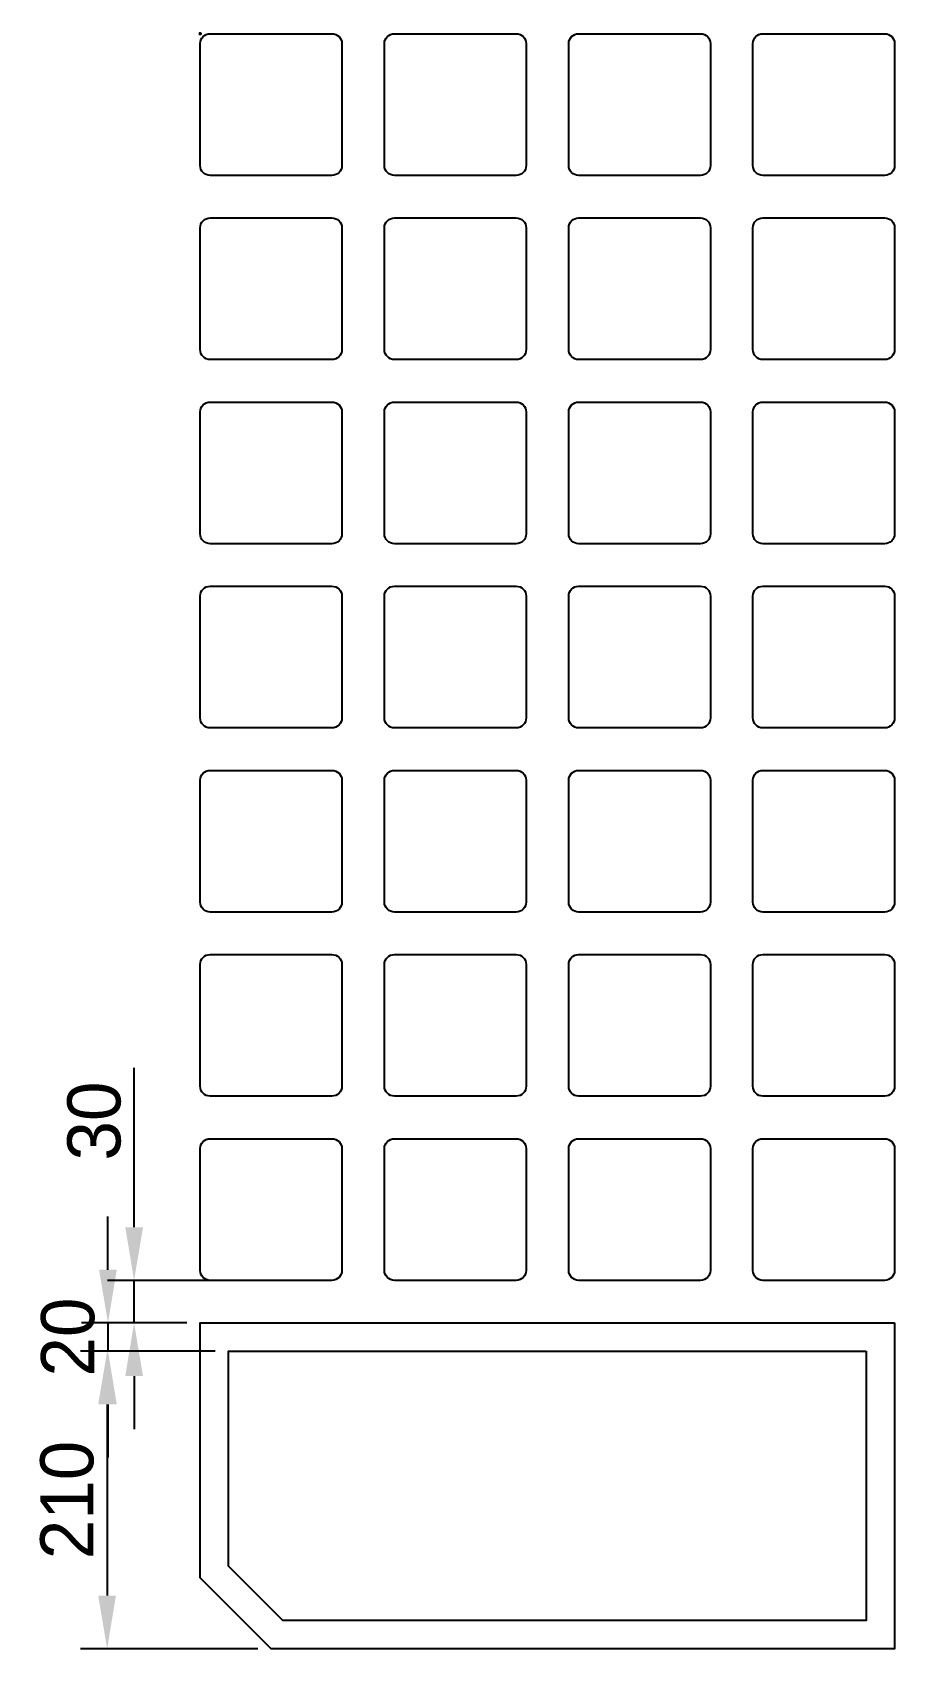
# Model space of a CAD drawing. Header units: millimetres. Extents: x 4023 to 6092, y -317 to 2455.
# Drawn here: x 4292 to 4901, y -123 to 1018 of the extents above; entities that cross this region are included whole.
import ezdxf

# ---------------------------------------------------------------- set-up
doc = ezdxf.new("R2010")
doc.units = ezdxf.units.MM
doc.header["$PDMODE"] = 34
for name, color, linetype in [('COTAS', 250, 'Continuous'), ('DAMERO', 3, 'Continuous'), ('POLILINEAS', 2, 'Continuous'), ('PUNTOS', 2, 'Continuous')]:
    doc.layers.add(name, color=color, linetype=linetype)
doc.dimstyles.new('COTAS 1', dxfattribs={"dimscale": 0, "dimtxt": 2.5, "dimasz": 2.5, "dimexe": 1.25, "dimexo": 0.625, "dimtad": 1, "dimtxsty": 'Standard', "dimcen": 2.5, "dimadec": 0, "dimazin": 0, "dimtfac": 1, "dimtmove": 0, "dimatfit": 3, "dimfxl": 0, "dimarcsym": 0})

# ---------------------------------------------------------------- blocks, each defined once
blk = doc.blocks.new('*D36')
at = {"layer": 'COTAS', "color": 0, "lineweight": -2}
for p, q in [((4345.5, 144), (4345.5, 181.5)), ((4401.2, 106.5), (4326.7, 106.5)), ((4345.5, 106.5), (4345.5, 86.5)), ((4421.2, 86.5), (4326.7, 86.5)), ((4345.5, 49), (4345.5, 11.5))]:
    blk.add_line(p, q, dxfattribs=at)
at = {"layer": 'COTAS', "color": 0}
for points in [[(4339.2, 144), (4351.7, 144), (4345.5, 106.5)], [(4339.2, 49), (4351.7, 49), (4345.5, 86.5)]]:
    blk.add_solid(points, dxfattribs=at)
at = {"layer": 'Defpoints', "color": 0}
for p in [(4410.6, 106.5), (4345.5, 86.5), (4430.6, 86.5)]:
    blk.add_point(p, dxfattribs=at)
at = {"layer": 'COTAS', "color": 0, "insert": (4317.3, 96.5), "char_height": 37.5, "attachment_point": 5, "rotation": 90}
blk.add_mtext('20', dxfattribs=at)
blk = doc.blocks.new('*D37')
at = {"layer": 'COTAS', "color": 0, "lineweight": -2}
for p, q in [((4421.2, 86.5), (4326.1, 86.5)), ((4344.9, 49), (4344.9, -86)), ((4451.2, -123.5), (4326.1, -123.5))]:
    blk.add_line(p, q, dxfattribs=at)
at = {"layer": 'COTAS', "color": 0}
for points in [[(4338.6, 49), (4351.1, 49), (4344.9, 86.5)], [(4338.6, -86), (4351.1, -86), (4344.9, -123.5)]]:
    blk.add_solid(points, dxfattribs=at)
at = {"layer": 'Defpoints', "color": 0}
for p in [(4430.6, 86.5), (4344.9, -123.5), (4460.6, -123.5)]:
    blk.add_point(p, dxfattribs=at)
at = {"layer": 'COTAS', "color": 0, "insert": (4316.7, -18.5), "char_height": 37.5, "attachment_point": 5, "rotation": 90}
blk.add_mtext('210', dxfattribs=at)
blk = doc.blocks.new('*D38')
at = {"layer": 'COTAS', "color": 0, "lineweight": -2}
for p, q in [((4363.9, 174), (4363.9, 286.5)), ((4451.2, 136.5), (4345.2, 136.5)), ((4363.9, 106.5), (4363.9, 136.5)), ((4401.2, 106.5), (4345.2, 106.5)), ((4363.9, 69), (4363.9, 31.5))]:
    blk.add_line(p, q, dxfattribs=at)
at = {"layer": 'COTAS', "color": 0}
for points in [[(4357.7, 174), (4370.2, 174), (4363.9, 136.5)], [(4357.7, 69), (4370.2, 69), (4363.9, 106.5)]]:
    blk.add_solid(points, dxfattribs=at)
at = {"layer": 'Defpoints', "color": 0}
for p in [(4363.9, 136.5), (4460.6, 136.5), (4410.6, 106.5)]:
    blk.add_point(p, dxfattribs=at)
at = {"layer": 'COTAS', "color": 0, "insert": (4335.8, 249), "char_height": 37.5, "attachment_point": 5, "rotation": 90}
blk.add_mtext('30', dxfattribs=at)

msp = doc.modelspace()

# ---------------------------------------------------------------- linework, layer by layer
at = {"layer": 'DAMERO'}
for points in [[(4900.55, 106.54), (4900.55, -123.46), (4460.55, -123.46), (4410.55, -73.46), (4410.55, 106.54)], [(4880.55, 86.54), (4880.55, -103.46), (4468.834, -103.46), (4430.55, -65.176), (4430.55, 86.54)]]:
    msp.add_lwpolyline(points, close=True, dxfattribs=at)
at = {"layer": 'POLILINEAS'}
for points in [[(4417.55, 1016.54), (4503.55, 1016.54, -0.41421356), (4510.55, 1009.54), (4510.55, 923.54, -0.41421356), (4503.55, 916.54), (4417.55, 916.54, -0.41421356), (4410.55, 923.54), (4410.55, 1009.54, -0.41421356)], [(4547.55, 1016.54), (4633.55, 1016.54, -0.41421356), (4640.55, 1009.54), (4640.55, 923.54, -0.41421356), (4633.55, 916.54), (4547.55, 916.54, -0.41421356), (4540.55, 923.54), (4540.55, 1009.54, -0.41421356)], [(4677.55, 1016.54), (4763.55, 1016.54, -0.41421356), (4770.55, 1009.54), (4770.55, 923.54, -0.41421356), (4763.55, 916.54), (4677.55, 916.54, -0.41421356), (4670.55, 923.54), (4670.55, 1009.54, -0.41421356)], [(4807.55, 1016.54), (4893.55, 1016.54, -0.41421356), (4900.55, 1009.54), (4900.55, 923.54, -0.41421356), (4893.55, 916.54), (4807.55, 916.54, -0.41421356), (4800.55, 923.54), (4800.55, 1009.54, -0.41421356)], [(4417.55, 886.54), (4503.55, 886.54, -0.41421356), (4510.55, 879.54), (4510.55, 793.54, -0.41421356), (4503.55, 786.54), (4417.55, 786.54, -0.41421356), (4410.55, 793.54), (4410.55, 879.54, -0.41421356)], [(4547.55, 886.54), (4633.55, 886.54, -0.41421356), (4640.55, 879.54), (4640.55, 793.54, -0.41421356), (4633.55, 786.54), (4547.55, 786.54, -0.41421356), (4540.55, 793.54), (4540.55, 879.54, -0.41421356)], [(4677.55, 886.54), (4763.55, 886.54, -0.41421356), (4770.55, 879.54), (4770.55, 793.54, -0.41421356), (4763.55, 786.54), (4677.55, 786.54, -0.41421356), (4670.55, 793.54), (4670.55, 879.54, -0.41421356)], [(4807.55, 886.54), (4893.55, 886.54, -0.41421356), (4900.55, 879.54), (4900.55, 793.54, -0.41421356), (4893.55, 786.54), (4807.55, 786.54, -0.41421356), (4800.55, 793.54), (4800.55, 879.54, -0.41421356)], [(4417.55, 756.54), (4503.55, 756.54, -0.41421356), (4510.55, 749.54), (4510.55, 663.54, -0.41421356), (4503.55, 656.54), (4417.55, 656.54, -0.41421356), (4410.55, 663.54), (4410.55, 749.54, -0.41421356)], [(4547.55, 756.54), (4633.55, 756.54, -0.41421356), (4640.55, 749.54), (4640.55, 663.54, -0.41421356), (4633.55, 656.54), (4547.55, 656.54, -0.41421356), (4540.55, 663.54), (4540.55, 749.54, -0.41421356)], [(4677.55, 756.54), (4763.55, 756.54, -0.41421356), (4770.55, 749.54), (4770.55, 663.54, -0.41421356), (4763.55, 656.54), (4677.55, 656.54, -0.41421356), (4670.55, 663.54), (4670.55, 749.54, -0.41421356)], [(4807.55, 756.54), (4893.55, 756.54, -0.41421356), (4900.55, 749.54), (4900.55, 663.54, -0.41421356), (4893.55, 656.54), (4807.55, 656.54, -0.41421356), (4800.55, 663.54), (4800.55, 749.54, -0.41421356)], [(4417.55, 626.54), (4503.55, 626.54, -0.41421356), (4510.55, 619.54), (4510.55, 533.54, -0.41421356), (4503.55, 526.54), (4417.55, 526.54, -0.41421356), (4410.55, 533.54), (4410.55, 619.54, -0.41421356)], [(4547.55, 626.54), (4633.55, 626.54, -0.41421356), (4640.55, 619.54), (4640.55, 533.54, -0.41421356), (4633.55, 526.54), (4547.55, 526.54, -0.41421356), (4540.55, 533.54), (4540.55, 619.54, -0.41421356)], [(4677.55, 626.54), (4763.55, 626.54, -0.41421356), (4770.55, 619.54), (4770.55, 533.54, -0.41421356), (4763.55, 526.54), (4677.55, 526.54, -0.41421356), (4670.55, 533.54), (4670.55, 619.54, -0.41421356)], [(4807.55, 626.54), (4893.55, 626.54, -0.41421356), (4900.55, 619.54), (4900.55, 533.54, -0.41421356), (4893.55, 526.54), (4807.55, 526.54, -0.41421356), (4800.55, 533.54), (4800.55, 619.54, -0.41421356)], [(4417.55, 496.54), (4503.55, 496.54, -0.41421356), (4510.55, 489.54), (4510.55, 403.54, -0.41421356), (4503.55, 396.54), (4417.55, 396.54, -0.41421356), (4410.55, 403.54), (4410.55, 489.54, -0.41421356)], [(4547.55, 496.54), (4633.55, 496.54, -0.41421356), (4640.55, 489.54), (4640.55, 403.54, -0.41421356), (4633.55, 396.54), (4547.55, 396.54, -0.41421356), (4540.55, 403.54), (4540.55, 489.54, -0.41421356)], [(4677.55, 496.54), (4763.55, 496.54, -0.41421356), (4770.55, 489.54), (4770.55, 403.54, -0.41421356), (4763.55, 396.54), (4677.55, 396.54, -0.41421356), (4670.55, 403.54), (4670.55, 489.54, -0.41421356)], [(4807.55, 496.54), (4893.55, 496.54, -0.41421356), (4900.55, 489.54), (4900.55, 403.54, -0.41421356), (4893.55, 396.54), (4807.55, 396.54, -0.41421356), (4800.55, 403.54), (4800.55, 489.54, -0.41421356)], [(4417.55, 366.54), (4503.55, 366.54, -0.41421356), (4510.55, 359.54), (4510.55, 273.54, -0.41421356), (4503.55, 266.54), (4417.55, 266.54, -0.41421356), (4410.55, 273.54), (4410.55, 359.54, -0.41421356)], [(4547.55, 366.54), (4633.55, 366.54, -0.41421356), (4640.55, 359.54), (4640.55, 273.54, -0.41421356), (4633.55, 266.54), (4547.55, 266.54, -0.41421356), (4540.55, 273.54), (4540.55, 359.54, -0.41421356)], [(4677.55, 366.54), (4763.55, 366.54, -0.41421356), (4770.55, 359.54), (4770.55, 273.54, -0.41421356), (4763.55, 266.54), (4677.55, 266.54, -0.41421356), (4670.55, 273.54), (4670.55, 359.54, -0.41421356)], [(4807.55, 366.54), (4893.55, 366.54, -0.41421356), (4900.55, 359.54), (4900.55, 273.54, -0.41421356), (4893.55, 266.54), (4807.55, 266.54, -0.41421356), (4800.55, 273.54), (4800.55, 359.54, -0.41421356)], [(4417.55, 236.54), (4503.55, 236.54, -0.41421356), (4510.55, 229.54), (4510.55, 143.54, -0.41421356), (4503.55, 136.54), (4417.55, 136.54, -0.41421356), (4410.55, 143.54), (4410.55, 229.54, -0.41421356)], [(4547.55, 236.54), (4633.55, 236.54, -0.41421356), (4640.55, 229.54), (4640.55, 143.54, -0.41421356), (4633.55, 136.54), (4547.55, 136.54, -0.41421356), (4540.55, 143.54), (4540.55, 229.54, -0.41421356)], [(4677.55, 236.54), (4763.55, 236.54, -0.41421356), (4770.55, 229.54), (4770.55, 143.54, -0.41421356), (4763.55, 136.54), (4677.55, 136.54, -0.41421356), (4670.55, 143.54), (4670.55, 229.54, -0.41421356)], [(4807.55, 236.54), (4893.55, 236.54, -0.41421356), (4900.55, 229.54), (4900.55, 143.54, -0.41421356), (4893.55, 136.54), (4807.55, 136.54, -0.41421356), (4800.55, 143.54), (4800.55, 229.54, -0.41421356)]]:
    msp.add_lwpolyline(points, format="xyb", close=True, dxfattribs=at)
for points, elevation in [([(4417.55, 1016.54), (4503.55, 1016.54, -0.41421356), (4510.55, 1009.54), (4510.55, 923.54, -0.41421356), (4503.55, 916.54), (4417.55, 916.54, -0.41421356), (4410.55, 923.54), (4410.55, 1009.54, -0.41421356)], 1), ([(4417.55, 1016.54), (4503.55, 1016.54, -0.41421356), (4510.55, 1009.54), (4510.55, 923.54, -0.41421356), (4503.55, 916.54), (4417.55, 916.54, -0.41421356), (4410.55, 923.54), (4410.55, 1009.54, -0.41421356)], 2), ([(4417.55, 1016.54), (4503.55, 1016.54, -0.41421356), (4510.55, 1009.54), (4510.55, 923.54, -0.41421356), (4503.55, 916.54), (4417.55, 916.54, -0.41421356), (4410.55, 923.54), (4410.55, 1009.54, -0.41421356)], 3), ([(4417.55, 1016.54), (4503.55, 1016.54, -0.41421356), (4510.55, 1009.54), (4510.55, 923.54, -0.41421356), (4503.55, 916.54), (4417.55, 916.54, -0.41421356), (4410.55, 923.54), (4410.55, 1009.54, -0.41421356)], 4), ([(4417.55, 1016.54), (4503.55, 1016.54, -0.41421356), (4510.55, 1009.54), (4510.55, 923.54, -0.41421356), (4503.55, 916.54), (4417.55, 916.54, -0.41421356), (4410.55, 923.54), (4410.55, 1009.54, -0.41421356)], 5), ([(4417.55, 1016.54), (4503.55, 1016.54, -0.41421356), (4510.55, 1009.54), (4510.55, 923.54, -0.41421356), (4503.55, 916.54), (4417.55, 916.54, -0.41421356), (4410.55, 923.54), (4410.55, 1009.54, -0.41421356)], 6), ([(4547.55, 1016.54), (4633.55, 1016.54, -0.41421356), (4640.55, 1009.54), (4640.55, 923.54, -0.41421356), (4633.55, 916.54), (4547.55, 916.54, -0.41421356), (4540.55, 923.54), (4540.55, 1009.54, -0.41421356)], 1), ([(4547.55, 1016.54), (4633.55, 1016.54, -0.41421356), (4640.55, 1009.54), (4640.55, 923.54, -0.41421356), (4633.55, 916.54), (4547.55, 916.54, -0.41421356), (4540.55, 923.54), (4540.55, 1009.54, -0.41421356)], 2), ([(4547.55, 1016.54), (4633.55, 1016.54, -0.41421356), (4640.55, 1009.54), (4640.55, 923.54, -0.41421356), (4633.55, 916.54), (4547.55, 916.54, -0.41421356), (4540.55, 923.54), (4540.55, 1009.54, -0.41421356)], 3), ([(4547.55, 1016.54), (4633.55, 1016.54, -0.41421356), (4640.55, 1009.54), (4640.55, 923.54, -0.41421356), (4633.55, 916.54), (4547.55, 916.54, -0.41421356), (4540.55, 923.54), (4540.55, 1009.54, -0.41421356)], 4), ([(4547.55, 1016.54), (4633.55, 1016.54, -0.41421356), (4640.55, 1009.54), (4640.55, 923.54, -0.41421356), (4633.55, 916.54), (4547.55, 916.54, -0.41421356), (4540.55, 923.54), (4540.55, 1009.54, -0.41421356)], 5), ([(4547.55, 1016.54), (4633.55, 1016.54, -0.41421356), (4640.55, 1009.54), (4640.55, 923.54, -0.41421356), (4633.55, 916.54), (4547.55, 916.54, -0.41421356), (4540.55, 923.54), (4540.55, 1009.54, -0.41421356)], 6), ([(4547.55, 1016.54), (4633.55, 1016.54, -0.41421356), (4640.55, 1009.54), (4640.55, 923.54, -0.41421356), (4633.55, 916.54), (4547.55, 916.54, -0.41421356), (4540.55, 923.54), (4540.55, 1009.54, -0.41421356)], 6), ([(4677.55, 1016.54), (4763.55, 1016.54, -0.41421356), (4770.55, 1009.54), (4770.55, 923.54, -0.41421356), (4763.55, 916.54), (4677.55, 916.54, -0.41421356), (4670.55, 923.54), (4670.55, 1009.54, -0.41421356)], 1), ([(4677.55, 1016.54), (4763.55, 1016.54, -0.41421356), (4770.55, 1009.54), (4770.55, 923.54, -0.41421356), (4763.55, 916.54), (4677.55, 916.54, -0.41421356), (4670.55, 923.54), (4670.55, 1009.54, -0.41421356)], 2), ([(4677.55, 1016.54), (4763.55, 1016.54, -0.41421356), (4770.55, 1009.54), (4770.55, 923.54, -0.41421356), (4763.55, 916.54), (4677.55, 916.54, -0.41421356), (4670.55, 923.54), (4670.55, 1009.54, -0.41421356)], 3), ([(4677.55, 1016.54), (4763.55, 1016.54, -0.41421356), (4770.55, 1009.54), (4770.55, 923.54, -0.41421356), (4763.55, 916.54), (4677.55, 916.54, -0.41421356), (4670.55, 923.54), (4670.55, 1009.54, -0.41421356)], 4), ([(4677.55, 1016.54), (4763.55, 1016.54, -0.41421356), (4770.55, 1009.54), (4770.55, 923.54, -0.41421356), (4763.55, 916.54), (4677.55, 916.54, -0.41421356), (4670.55, 923.54), (4670.55, 1009.54, -0.41421356)], 5), ([(4677.55, 1016.54), (4763.55, 1016.54, -0.41421356), (4770.55, 1009.54), (4770.55, 923.54, -0.41421356), (4763.55, 916.54), (4677.55, 916.54, -0.41421356), (4670.55, 923.54), (4670.55, 1009.54, -0.41421356)], 6), ([(4677.55, 1016.54), (4763.55, 1016.54, -0.41421356), (4770.55, 1009.54), (4770.55, 923.54, -0.41421356), (4763.55, 916.54), (4677.55, 916.54, -0.41421356), (4670.55, 923.54), (4670.55, 1009.54, -0.41421356)], 6), ([(4807.55, 1016.54), (4893.55, 1016.54, -0.41421356), (4900.55, 1009.54), (4900.55, 923.54, -0.41421356), (4893.55, 916.54), (4807.55, 916.54, -0.41421356), (4800.55, 923.54), (4800.55, 1009.54, -0.41421356)], 1), ([(4807.55, 1016.54), (4893.55, 1016.54, -0.41421356), (4900.55, 1009.54), (4900.55, 923.54, -0.41421356), (4893.55, 916.54), (4807.55, 916.54, -0.41421356), (4800.55, 923.54), (4800.55, 1009.54, -0.41421356)], 2), ([(4807.55, 1016.54), (4893.55, 1016.54, -0.41421356), (4900.55, 1009.54), (4900.55, 923.54, -0.41421356), (4893.55, 916.54), (4807.55, 916.54, -0.41421356), (4800.55, 923.54), (4800.55, 1009.54, -0.41421356)], 3), ([(4807.55, 1016.54), (4893.55, 1016.54, -0.41421356), (4900.55, 1009.54), (4900.55, 923.54, -0.41421356), (4893.55, 916.54), (4807.55, 916.54, -0.41421356), (4800.55, 923.54), (4800.55, 1009.54, -0.41421356)], 4), ([(4807.55, 1016.54), (4893.55, 1016.54, -0.41421356), (4900.55, 1009.54), (4900.55, 923.54, -0.41421356), (4893.55, 916.54), (4807.55, 916.54, -0.41421356), (4800.55, 923.54), (4800.55, 1009.54, -0.41421356)], 5), ([(4807.55, 1016.54), (4893.55, 1016.54, -0.41421356), (4900.55, 1009.54), (4900.55, 923.54, -0.41421356), (4893.55, 916.54), (4807.55, 916.54, -0.41421356), (4800.55, 923.54), (4800.55, 1009.54, -0.41421356)], 6), ([(4807.55, 1016.54), (4893.55, 1016.54, -0.41421356), (4900.55, 1009.54), (4900.55, 923.54, -0.41421356), (4893.55, 916.54), (4807.55, 916.54, -0.41421356), (4800.55, 923.54), (4800.55, 1009.54, -0.41421356)], 6), ([(4417.55, 886.54), (4503.55, 886.54, -0.41421356), (4510.55, 879.54), (4510.55, 793.54, -0.41421356), (4503.55, 786.54), (4417.55, 786.54, -0.41421356), (4410.55, 793.54), (4410.55, 879.54, -0.41421356)], 1), ([(4417.55, 886.54), (4503.55, 886.54, -0.41421356), (4510.55, 879.54), (4510.55, 793.54, -0.41421356), (4503.55, 786.54), (4417.55, 786.54, -0.41421356), (4410.55, 793.54), (4410.55, 879.54, -0.41421356)], 2), ([(4417.55, 886.54), (4503.55, 886.54, -0.41421356), (4510.55, 879.54), (4510.55, 793.54, -0.41421356), (4503.55, 786.54), (4417.55, 786.54, -0.41421356), (4410.55, 793.54), (4410.55, 879.54, -0.41421356)], 3), ([(4417.55, 886.54), (4503.55, 886.54, -0.41421356), (4510.55, 879.54), (4510.55, 793.54, -0.41421356), (4503.55, 786.54), (4417.55, 786.54, -0.41421356), (4410.55, 793.54), (4410.55, 879.54, -0.41421356)], 4), ([(4417.55, 886.54), (4503.55, 886.54, -0.41421356), (4510.55, 879.54), (4510.55, 793.54, -0.41421356), (4503.55, 786.54), (4417.55, 786.54, -0.41421356), (4410.55, 793.54), (4410.55, 879.54, -0.41421356)], 5), ([(4417.55, 886.54), (4503.55, 886.54, -0.41421356), (4510.55, 879.54), (4510.55, 793.54, -0.41421356), (4503.55, 786.54), (4417.55, 786.54, -0.41421356), (4410.55, 793.54), (4410.55, 879.54, -0.41421356)], 6), ([(4547.55, 886.54), (4633.55, 886.54, -0.41421356), (4640.55, 879.54), (4640.55, 793.54, -0.41421356), (4633.55, 786.54), (4547.55, 786.54, -0.41421356), (4540.55, 793.54), (4540.55, 879.54, -0.41421356)], 1), ([(4547.55, 886.54), (4633.55, 886.54, -0.41421356), (4640.55, 879.54), (4640.55, 793.54, -0.41421356), (4633.55, 786.54), (4547.55, 786.54, -0.41421356), (4540.55, 793.54), (4540.55, 879.54, -0.41421356)], 2), ([(4547.55, 886.54), (4633.55, 886.54, -0.41421356), (4640.55, 879.54), (4640.55, 793.54, -0.41421356), (4633.55, 786.54), (4547.55, 786.54, -0.41421356), (4540.55, 793.54), (4540.55, 879.54, -0.41421356)], 3), ([(4547.55, 886.54), (4633.55, 886.54, -0.41421356), (4640.55, 879.54), (4640.55, 793.54, -0.41421356), (4633.55, 786.54), (4547.55, 786.54, -0.41421356), (4540.55, 793.54), (4540.55, 879.54, -0.41421356)], 4), ([(4547.55, 886.54), (4633.55, 886.54, -0.41421356), (4640.55, 879.54), (4640.55, 793.54, -0.41421356), (4633.55, 786.54), (4547.55, 786.54, -0.41421356), (4540.55, 793.54), (4540.55, 879.54, -0.41421356)], 5), ([(4547.55, 886.54), (4633.55, 886.54, -0.41421356), (4640.55, 879.54), (4640.55, 793.54, -0.41421356), (4633.55, 786.54), (4547.55, 786.54, -0.41421356), (4540.55, 793.54), (4540.55, 879.54, -0.41421356)], 6), ([(4677.55, 886.54), (4763.55, 886.54, -0.41421356), (4770.55, 879.54), (4770.55, 793.54, -0.41421356), (4763.55, 786.54), (4677.55, 786.54, -0.41421356), (4670.55, 793.54), (4670.55, 879.54, -0.41421356)], 1), ([(4677.55, 886.54), (4763.55, 886.54, -0.41421356), (4770.55, 879.54), (4770.55, 793.54, -0.41421356), (4763.55, 786.54), (4677.55, 786.54, -0.41421356), (4670.55, 793.54), (4670.55, 879.54, -0.41421356)], 2), ([(4677.55, 886.54), (4763.55, 886.54, -0.41421356), (4770.55, 879.54), (4770.55, 793.54, -0.41421356), (4763.55, 786.54), (4677.55, 786.54, -0.41421356), (4670.55, 793.54), (4670.55, 879.54, -0.41421356)], 3), ([(4677.55, 886.54), (4763.55, 886.54, -0.41421356), (4770.55, 879.54), (4770.55, 793.54, -0.41421356), (4763.55, 786.54), (4677.55, 786.54, -0.41421356), (4670.55, 793.54), (4670.55, 879.54, -0.41421356)], 4), ([(4677.55, 886.54), (4763.55, 886.54, -0.41421356), (4770.55, 879.54), (4770.55, 793.54, -0.41421356), (4763.55, 786.54), (4677.55, 786.54, -0.41421356), (4670.55, 793.54), (4670.55, 879.54, -0.41421356)], 5), ([(4677.55, 886.54), (4763.55, 886.54, -0.41421356), (4770.55, 879.54), (4770.55, 793.54, -0.41421356), (4763.55, 786.54), (4677.55, 786.54, -0.41421356), (4670.55, 793.54), (4670.55, 879.54, -0.41421356)], 6), ([(4807.55, 886.54), (4893.55, 886.54, -0.41421356), (4900.55, 879.54), (4900.55, 793.54, -0.41421356), (4893.55, 786.54), (4807.55, 786.54, -0.41421356), (4800.55, 793.54), (4800.55, 879.54, -0.41421356)], 1), ([(4807.55, 886.54), (4893.55, 886.54, -0.41421356), (4900.55, 879.54), (4900.55, 793.54, -0.41421356), (4893.55, 786.54), (4807.55, 786.54, -0.41421356), (4800.55, 793.54), (4800.55, 879.54, -0.41421356)], 2), ([(4807.55, 886.54), (4893.55, 886.54, -0.41421356), (4900.55, 879.54), (4900.55, 793.54, -0.41421356), (4893.55, 786.54), (4807.55, 786.54, -0.41421356), (4800.55, 793.54), (4800.55, 879.54, -0.41421356)], 3), ([(4807.55, 886.54), (4893.55, 886.54, -0.41421356), (4900.55, 879.54), (4900.55, 793.54, -0.41421356), (4893.55, 786.54), (4807.55, 786.54, -0.41421356), (4800.55, 793.54), (4800.55, 879.54, -0.41421356)], 4), ([(4807.55, 886.54), (4893.55, 886.54, -0.41421356), (4900.55, 879.54), (4900.55, 793.54, -0.41421356), (4893.55, 786.54), (4807.55, 786.54, -0.41421356), (4800.55, 793.54), (4800.55, 879.54, -0.41421356)], 5), ([(4807.55, 886.54), (4893.55, 886.54, -0.41421356), (4900.55, 879.54), (4900.55, 793.54, -0.41421356), (4893.55, 786.54), (4807.55, 786.54, -0.41421356), (4800.55, 793.54), (4800.55, 879.54, -0.41421356)], 6), ([(4417.55, 756.54), (4503.55, 756.54, -0.41421356), (4510.55, 749.54), (4510.55, 663.54, -0.41421356), (4503.55, 656.54), (4417.55, 656.54, -0.41421356), (4410.55, 663.54), (4410.55, 749.54, -0.41421356)], 1), ([(4417.55, 756.54), (4503.55, 756.54, -0.41421356), (4510.55, 749.54), (4510.55, 663.54, -0.41421356), (4503.55, 656.54), (4417.55, 656.54, -0.41421356), (4410.55, 663.54), (4410.55, 749.54, -0.41421356)], 2), ([(4417.55, 756.54), (4503.55, 756.54, -0.41421356), (4510.55, 749.54), (4510.55, 663.54, -0.41421356), (4503.55, 656.54), (4417.55, 656.54, -0.41421356), (4410.55, 663.54), (4410.55, 749.54, -0.41421356)], 3), ([(4417.55, 756.54), (4503.55, 756.54, -0.41421356), (4510.55, 749.54), (4510.55, 663.54, -0.41421356), (4503.55, 656.54), (4417.55, 656.54, -0.41421356), (4410.55, 663.54), (4410.55, 749.54, -0.41421356)], 4), ([(4417.55, 756.54), (4503.55, 756.54, -0.41421356), (4510.55, 749.54), (4510.55, 663.54, -0.41421356), (4503.55, 656.54), (4417.55, 656.54, -0.41421356), (4410.55, 663.54), (4410.55, 749.54, -0.41421356)], 5), ([(4417.55, 756.54), (4503.55, 756.54, -0.41421356), (4510.55, 749.54), (4510.55, 663.54, -0.41421356), (4503.55, 656.54), (4417.55, 656.54, -0.41421356), (4410.55, 663.54), (4410.55, 749.54, -0.41421356)], 6), ([(4547.55, 756.54), (4633.55, 756.54, -0.41421356), (4640.55, 749.54), (4640.55, 663.54, -0.41421356), (4633.55, 656.54), (4547.55, 656.54, -0.41421356), (4540.55, 663.54), (4540.55, 749.54, -0.41421356)], 1), ([(4547.55, 756.54), (4633.55, 756.54, -0.41421356), (4640.55, 749.54), (4640.55, 663.54, -0.41421356), (4633.55, 656.54), (4547.55, 656.54, -0.41421356), (4540.55, 663.54), (4540.55, 749.54, -0.41421356)], 2), ([(4547.55, 756.54), (4633.55, 756.54, -0.41421356), (4640.55, 749.54), (4640.55, 663.54, -0.41421356), (4633.55, 656.54), (4547.55, 656.54, -0.41421356), (4540.55, 663.54), (4540.55, 749.54, -0.41421356)], 3), ([(4547.55, 756.54), (4633.55, 756.54, -0.41421356), (4640.55, 749.54), (4640.55, 663.54, -0.41421356), (4633.55, 656.54), (4547.55, 656.54, -0.41421356), (4540.55, 663.54), (4540.55, 749.54, -0.41421356)], 4), ([(4547.55, 756.54), (4633.55, 756.54, -0.41421356), (4640.55, 749.54), (4640.55, 663.54, -0.41421356), (4633.55, 656.54), (4547.55, 656.54, -0.41421356), (4540.55, 663.54), (4540.55, 749.54, -0.41421356)], 5), ([(4547.55, 756.54), (4633.55, 756.54, -0.41421356), (4640.55, 749.54), (4640.55, 663.54, -0.41421356), (4633.55, 656.54), (4547.55, 656.54, -0.41421356), (4540.55, 663.54), (4540.55, 749.54, -0.41421356)], 6), ([(4677.55, 756.54), (4763.55, 756.54, -0.41421356), (4770.55, 749.54), (4770.55, 663.54, -0.41421356), (4763.55, 656.54), (4677.55, 656.54, -0.41421356), (4670.55, 663.54), (4670.55, 749.54, -0.41421356)], 1), ([(4677.55, 756.54), (4763.55, 756.54, -0.41421356), (4770.55, 749.54), (4770.55, 663.54, -0.41421356), (4763.55, 656.54), (4677.55, 656.54, -0.41421356), (4670.55, 663.54), (4670.55, 749.54, -0.41421356)], 2), ([(4677.55, 756.54), (4763.55, 756.54, -0.41421356), (4770.55, 749.54), (4770.55, 663.54, -0.41421356), (4763.55, 656.54), (4677.55, 656.54, -0.41421356), (4670.55, 663.54), (4670.55, 749.54, -0.41421356)], 3), ([(4677.55, 756.54), (4763.55, 756.54, -0.41421356), (4770.55, 749.54), (4770.55, 663.54, -0.41421356), (4763.55, 656.54), (4677.55, 656.54, -0.41421356), (4670.55, 663.54), (4670.55, 749.54, -0.41421356)], 4), ([(4677.55, 756.54), (4763.55, 756.54, -0.41421356), (4770.55, 749.54), (4770.55, 663.54, -0.41421356), (4763.55, 656.54), (4677.55, 656.54, -0.41421356), (4670.55, 663.54), (4670.55, 749.54, -0.41421356)], 5), ([(4677.55, 756.54), (4763.55, 756.54, -0.41421356), (4770.55, 749.54), (4770.55, 663.54, -0.41421356), (4763.55, 656.54), (4677.55, 656.54, -0.41421356), (4670.55, 663.54), (4670.55, 749.54, -0.41421356)], 6), ([(4807.55, 756.54), (4893.55, 756.54, -0.41421356), (4900.55, 749.54), (4900.55, 663.54, -0.41421356), (4893.55, 656.54), (4807.55, 656.54, -0.41421356), (4800.55, 663.54), (4800.55, 749.54, -0.41421356)], 1), ([(4807.55, 756.54), (4893.55, 756.54, -0.41421356), (4900.55, 749.54), (4900.55, 663.54, -0.41421356), (4893.55, 656.54), (4807.55, 656.54, -0.41421356), (4800.55, 663.54), (4800.55, 749.54, -0.41421356)], 2), ([(4807.55, 756.54), (4893.55, 756.54, -0.41421356), (4900.55, 749.54), (4900.55, 663.54, -0.41421356), (4893.55, 656.54), (4807.55, 656.54, -0.41421356), (4800.55, 663.54), (4800.55, 749.54, -0.41421356)], 3), ([(4807.55, 756.54), (4893.55, 756.54, -0.41421356), (4900.55, 749.54), (4900.55, 663.54, -0.41421356), (4893.55, 656.54), (4807.55, 656.54, -0.41421356), (4800.55, 663.54), (4800.55, 749.54, -0.41421356)], 4), ([(4807.55, 756.54), (4893.55, 756.54, -0.41421356), (4900.55, 749.54), (4900.55, 663.54, -0.41421356), (4893.55, 656.54), (4807.55, 656.54, -0.41421356), (4800.55, 663.54), (4800.55, 749.54, -0.41421356)], 5), ([(4807.55, 756.54), (4893.55, 756.54, -0.41421356), (4900.55, 749.54), (4900.55, 663.54, -0.41421356), (4893.55, 656.54), (4807.55, 656.54, -0.41421356), (4800.55, 663.54), (4800.55, 749.54, -0.41421356)], 6), ([(4417.55, 626.54), (4503.55, 626.54, -0.41421356), (4510.55, 619.54), (4510.55, 533.54, -0.41421356), (4503.55, 526.54), (4417.55, 526.54, -0.41421356), (4410.55, 533.54), (4410.55, 619.54, -0.41421356)], 1), ([(4417.55, 626.54), (4503.55, 626.54, -0.41421356), (4510.55, 619.54), (4510.55, 533.54, -0.41421356), (4503.55, 526.54), (4417.55, 526.54, -0.41421356), (4410.55, 533.54), (4410.55, 619.54, -0.41421356)], 2), ([(4417.55, 626.54), (4503.55, 626.54, -0.41421356), (4510.55, 619.54), (4510.55, 533.54, -0.41421356), (4503.55, 526.54), (4417.55, 526.54, -0.41421356), (4410.55, 533.54), (4410.55, 619.54, -0.41421356)], 3), ([(4417.55, 626.54), (4503.55, 626.54, -0.41421356), (4510.55, 619.54), (4510.55, 533.54, -0.41421356), (4503.55, 526.54), (4417.55, 526.54, -0.41421356), (4410.55, 533.54), (4410.55, 619.54, -0.41421356)], 4), ([(4417.55, 626.54), (4503.55, 626.54, -0.41421356), (4510.55, 619.54), (4510.55, 533.54, -0.41421356), (4503.55, 526.54), (4417.55, 526.54, -0.41421356), (4410.55, 533.54), (4410.55, 619.54, -0.41421356)], 5), ([(4417.55, 626.54), (4503.55, 626.54, -0.41421356), (4510.55, 619.54), (4510.55, 533.54, -0.41421356), (4503.55, 526.54), (4417.55, 526.54, -0.41421356), (4410.55, 533.54), (4410.55, 619.54, -0.41421356)], 6), ([(4547.55, 626.54), (4633.55, 626.54, -0.41421356), (4640.55, 619.54), (4640.55, 533.54, -0.41421356), (4633.55, 526.54), (4547.55, 526.54, -0.41421356), (4540.55, 533.54), (4540.55, 619.54, -0.41421356)], 1), ([(4547.55, 626.54), (4633.55, 626.54, -0.41421356), (4640.55, 619.54), (4640.55, 533.54, -0.41421356), (4633.55, 526.54), (4547.55, 526.54, -0.41421356), (4540.55, 533.54), (4540.55, 619.54, -0.41421356)], 2), ([(4547.55, 626.54), (4633.55, 626.54, -0.41421356), (4640.55, 619.54), (4640.55, 533.54, -0.41421356), (4633.55, 526.54), (4547.55, 526.54, -0.41421356), (4540.55, 533.54), (4540.55, 619.54, -0.41421356)], 3), ([(4547.55, 626.54), (4633.55, 626.54, -0.41421356), (4640.55, 619.54), (4640.55, 533.54, -0.41421356), (4633.55, 526.54), (4547.55, 526.54, -0.41421356), (4540.55, 533.54), (4540.55, 619.54, -0.41421356)], 4), ([(4547.55, 626.54), (4633.55, 626.54, -0.41421356), (4640.55, 619.54), (4640.55, 533.54, -0.41421356), (4633.55, 526.54), (4547.55, 526.54, -0.41421356), (4540.55, 533.54), (4540.55, 619.54, -0.41421356)], 5), ([(4547.55, 626.54), (4633.55, 626.54, -0.41421356), (4640.55, 619.54), (4640.55, 533.54, -0.41421356), (4633.55, 526.54), (4547.55, 526.54, -0.41421356), (4540.55, 533.54), (4540.55, 619.54, -0.41421356)], 6), ([(4677.55, 626.54), (4763.55, 626.54, -0.41421356), (4770.55, 619.54), (4770.55, 533.54, -0.41421356), (4763.55, 526.54), (4677.55, 526.54, -0.41421356), (4670.55, 533.54), (4670.55, 619.54, -0.41421356)], 1), ([(4677.55, 626.54), (4763.55, 626.54, -0.41421356), (4770.55, 619.54), (4770.55, 533.54, -0.41421356), (4763.55, 526.54), (4677.55, 526.54, -0.41421356), (4670.55, 533.54), (4670.55, 619.54, -0.41421356)], 2), ([(4677.55, 626.54), (4763.55, 626.54, -0.41421356), (4770.55, 619.54), (4770.55, 533.54, -0.41421356), (4763.55, 526.54), (4677.55, 526.54, -0.41421356), (4670.55, 533.54), (4670.55, 619.54, -0.41421356)], 3), ([(4677.55, 626.54), (4763.55, 626.54, -0.41421356), (4770.55, 619.54), (4770.55, 533.54, -0.41421356), (4763.55, 526.54), (4677.55, 526.54, -0.41421356), (4670.55, 533.54), (4670.55, 619.54, -0.41421356)], 4), ([(4677.55, 626.54), (4763.55, 626.54, -0.41421356), (4770.55, 619.54), (4770.55, 533.54, -0.41421356), (4763.55, 526.54), (4677.55, 526.54, -0.41421356), (4670.55, 533.54), (4670.55, 619.54, -0.41421356)], 5), ([(4677.55, 626.54), (4763.55, 626.54, -0.41421356), (4770.55, 619.54), (4770.55, 533.54, -0.41421356), (4763.55, 526.54), (4677.55, 526.54, -0.41421356), (4670.55, 533.54), (4670.55, 619.54, -0.41421356)], 6), ([(4807.55, 626.54), (4893.55, 626.54, -0.41421356), (4900.55, 619.54), (4900.55, 533.54, -0.41421356), (4893.55, 526.54), (4807.55, 526.54, -0.41421356), (4800.55, 533.54), (4800.55, 619.54, -0.41421356)], 1), ([(4807.55, 626.54), (4893.55, 626.54, -0.41421356), (4900.55, 619.54), (4900.55, 533.54, -0.41421356), (4893.55, 526.54), (4807.55, 526.54, -0.41421356), (4800.55, 533.54), (4800.55, 619.54, -0.41421356)], 2), ([(4807.55, 626.54), (4893.55, 626.54, -0.41421356), (4900.55, 619.54), (4900.55, 533.54, -0.41421356), (4893.55, 526.54), (4807.55, 526.54, -0.41421356), (4800.55, 533.54), (4800.55, 619.54, -0.41421356)], 3), ([(4807.55, 626.54), (4893.55, 626.54, -0.41421356), (4900.55, 619.54), (4900.55, 533.54, -0.41421356), (4893.55, 526.54), (4807.55, 526.54, -0.41421356), (4800.55, 533.54), (4800.55, 619.54, -0.41421356)], 4), ([(4807.55, 626.54), (4893.55, 626.54, -0.41421356), (4900.55, 619.54), (4900.55, 533.54, -0.41421356), (4893.55, 526.54), (4807.55, 526.54, -0.41421356), (4800.55, 533.54), (4800.55, 619.54, -0.41421356)], 5), ([(4807.55, 626.54), (4893.55, 626.54, -0.41421356), (4900.55, 619.54), (4900.55, 533.54, -0.41421356), (4893.55, 526.54), (4807.55, 526.54, -0.41421356), (4800.55, 533.54), (4800.55, 619.54, -0.41421356)], 6), ([(4417.55, 496.54), (4503.55, 496.54, -0.41421356), (4510.55, 489.54), (4510.55, 403.54, -0.41421356), (4503.55, 396.54), (4417.55, 396.54, -0.41421356), (4410.55, 403.54), (4410.55, 489.54, -0.41421356)], 1), ([(4417.55, 496.54), (4503.55, 496.54, -0.41421356), (4510.55, 489.54), (4510.55, 403.54, -0.41421356), (4503.55, 396.54), (4417.55, 396.54, -0.41421356), (4410.55, 403.54), (4410.55, 489.54, -0.41421356)], 2), ([(4417.55, 496.54), (4503.55, 496.54, -0.41421356), (4510.55, 489.54), (4510.55, 403.54, -0.41421356), (4503.55, 396.54), (4417.55, 396.54, -0.41421356), (4410.55, 403.54), (4410.55, 489.54, -0.41421356)], 3), ([(4417.55, 496.54), (4503.55, 496.54, -0.41421356), (4510.55, 489.54), (4510.55, 403.54, -0.41421356), (4503.55, 396.54), (4417.55, 396.54, -0.41421356), (4410.55, 403.54), (4410.55, 489.54, -0.41421356)], 4), ([(4417.55, 496.54), (4503.55, 496.54, -0.41421356), (4510.55, 489.54), (4510.55, 403.54, -0.41421356), (4503.55, 396.54), (4417.55, 396.54, -0.41421356), (4410.55, 403.54), (4410.55, 489.54, -0.41421356)], 5), ([(4417.55, 496.54), (4503.55, 496.54, -0.41421356), (4510.55, 489.54), (4510.55, 403.54, -0.41421356), (4503.55, 396.54), (4417.55, 396.54, -0.41421356), (4410.55, 403.54), (4410.55, 489.54, -0.41421356)], 6), ([(4547.55, 496.54), (4633.55, 496.54, -0.41421356), (4640.55, 489.54), (4640.55, 403.54, -0.41421356), (4633.55, 396.54), (4547.55, 396.54, -0.41421356), (4540.55, 403.54), (4540.55, 489.54, -0.41421356)], 1), ([(4547.55, 496.54), (4633.55, 496.54, -0.41421356), (4640.55, 489.54), (4640.55, 403.54, -0.41421356), (4633.55, 396.54), (4547.55, 396.54, -0.41421356), (4540.55, 403.54), (4540.55, 489.54, -0.41421356)], 2), ([(4547.55, 496.54), (4633.55, 496.54, -0.41421356), (4640.55, 489.54), (4640.55, 403.54, -0.41421356), (4633.55, 396.54), (4547.55, 396.54, -0.41421356), (4540.55, 403.54), (4540.55, 489.54, -0.41421356)], 3), ([(4547.55, 496.54), (4633.55, 496.54, -0.41421356), (4640.55, 489.54), (4640.55, 403.54, -0.41421356), (4633.55, 396.54), (4547.55, 396.54, -0.41421356), (4540.55, 403.54), (4540.55, 489.54, -0.41421356)], 4), ([(4547.55, 496.54), (4633.55, 496.54, -0.41421356), (4640.55, 489.54), (4640.55, 403.54, -0.41421356), (4633.55, 396.54), (4547.55, 396.54, -0.41421356), (4540.55, 403.54), (4540.55, 489.54, -0.41421356)], 5), ([(4547.55, 496.54), (4633.55, 496.54, -0.41421356), (4640.55, 489.54), (4640.55, 403.54, -0.41421356), (4633.55, 396.54), (4547.55, 396.54, -0.41421356), (4540.55, 403.54), (4540.55, 489.54, -0.41421356)], 6), ([(4677.55, 496.54), (4763.55, 496.54, -0.41421356), (4770.55, 489.54), (4770.55, 403.54, -0.41421356), (4763.55, 396.54), (4677.55, 396.54, -0.41421356), (4670.55, 403.54), (4670.55, 489.54, -0.41421356)], 1), ([(4677.55, 496.54), (4763.55, 496.54, -0.41421356), (4770.55, 489.54), (4770.55, 403.54, -0.41421356), (4763.55, 396.54), (4677.55, 396.54, -0.41421356), (4670.55, 403.54), (4670.55, 489.54, -0.41421356)], 2), ([(4677.55, 496.54), (4763.55, 496.54, -0.41421356), (4770.55, 489.54), (4770.55, 403.54, -0.41421356), (4763.55, 396.54), (4677.55, 396.54, -0.41421356), (4670.55, 403.54), (4670.55, 489.54, -0.41421356)], 3), ([(4677.55, 496.54), (4763.55, 496.54, -0.41421356), (4770.55, 489.54), (4770.55, 403.54, -0.41421356), (4763.55, 396.54), (4677.55, 396.54, -0.41421356), (4670.55, 403.54), (4670.55, 489.54, -0.41421356)], 4), ([(4677.55, 496.54), (4763.55, 496.54, -0.41421356), (4770.55, 489.54), (4770.55, 403.54, -0.41421356), (4763.55, 396.54), (4677.55, 396.54, -0.41421356), (4670.55, 403.54), (4670.55, 489.54, -0.41421356)], 5), ([(4677.55, 496.54), (4763.55, 496.54, -0.41421356), (4770.55, 489.54), (4770.55, 403.54, -0.41421356), (4763.55, 396.54), (4677.55, 396.54, -0.41421356), (4670.55, 403.54), (4670.55, 489.54, -0.41421356)], 6), ([(4807.55, 496.54), (4893.55, 496.54, -0.41421356), (4900.55, 489.54), (4900.55, 403.54, -0.41421356), (4893.55, 396.54), (4807.55, 396.54, -0.41421356), (4800.55, 403.54), (4800.55, 489.54, -0.41421356)], 1), ([(4807.55, 496.54), (4893.55, 496.54, -0.41421356), (4900.55, 489.54), (4900.55, 403.54, -0.41421356), (4893.55, 396.54), (4807.55, 396.54, -0.41421356), (4800.55, 403.54), (4800.55, 489.54, -0.41421356)], 2), ([(4807.55, 496.54), (4893.55, 496.54, -0.41421356), (4900.55, 489.54), (4900.55, 403.54, -0.41421356), (4893.55, 396.54), (4807.55, 396.54, -0.41421356), (4800.55, 403.54), (4800.55, 489.54, -0.41421356)], 3), ([(4807.55, 496.54), (4893.55, 496.54, -0.41421356), (4900.55, 489.54), (4900.55, 403.54, -0.41421356), (4893.55, 396.54), (4807.55, 396.54, -0.41421356), (4800.55, 403.54), (4800.55, 489.54, -0.41421356)], 4), ([(4807.55, 496.54), (4893.55, 496.54, -0.41421356), (4900.55, 489.54), (4900.55, 403.54, -0.41421356), (4893.55, 396.54), (4807.55, 396.54, -0.41421356), (4800.55, 403.54), (4800.55, 489.54, -0.41421356)], 5), ([(4807.55, 496.54), (4893.55, 496.54, -0.41421356), (4900.55, 489.54), (4900.55, 403.54, -0.41421356), (4893.55, 396.54), (4807.55, 396.54, -0.41421356), (4800.55, 403.54), (4800.55, 489.54, -0.41421356)], 6), ([(4417.55, 366.54), (4503.55, 366.54, -0.41421356), (4510.55, 359.54), (4510.55, 273.54, -0.41421356), (4503.55, 266.54), (4417.55, 266.54, -0.41421356), (4410.55, 273.54), (4410.55, 359.54, -0.41421356)], 1), ([(4417.55, 366.54), (4503.55, 366.54, -0.41421356), (4510.55, 359.54), (4510.55, 273.54, -0.41421356), (4503.55, 266.54), (4417.55, 266.54, -0.41421356), (4410.55, 273.54), (4410.55, 359.54, -0.41421356)], 2), ([(4417.55, 366.54), (4503.55, 366.54, -0.41421356), (4510.55, 359.54), (4510.55, 273.54, -0.41421356), (4503.55, 266.54), (4417.55, 266.54, -0.41421356), (4410.55, 273.54), (4410.55, 359.54, -0.41421356)], 3), ([(4417.55, 366.54), (4503.55, 366.54, -0.41421356), (4510.55, 359.54), (4510.55, 273.54, -0.41421356), (4503.55, 266.54), (4417.55, 266.54, -0.41421356), (4410.55, 273.54), (4410.55, 359.54, -0.41421356)], 4), ([(4417.55, 366.54), (4503.55, 366.54, -0.41421356), (4510.55, 359.54), (4510.55, 273.54, -0.41421356), (4503.55, 266.54), (4417.55, 266.54, -0.41421356), (4410.55, 273.54), (4410.55, 359.54, -0.41421356)], 5), ([(4417.55, 366.54), (4503.55, 366.54, -0.41421356), (4510.55, 359.54), (4510.55, 273.54, -0.41421356), (4503.55, 266.54), (4417.55, 266.54, -0.41421356), (4410.55, 273.54), (4410.55, 359.54, -0.41421356)], 6), ([(4547.55, 366.54), (4633.55, 366.54, -0.41421356), (4640.55, 359.54), (4640.55, 273.54, -0.41421356), (4633.55, 266.54), (4547.55, 266.54, -0.41421356), (4540.55, 273.54), (4540.55, 359.54, -0.41421356)], 1), ([(4547.55, 366.54), (4633.55, 366.54, -0.41421356), (4640.55, 359.54), (4640.55, 273.54, -0.41421356), (4633.55, 266.54), (4547.55, 266.54, -0.41421356), (4540.55, 273.54), (4540.55, 359.54, -0.41421356)], 2), ([(4547.55, 366.54), (4633.55, 366.54, -0.41421356), (4640.55, 359.54), (4640.55, 273.54, -0.41421356), (4633.55, 266.54), (4547.55, 266.54, -0.41421356), (4540.55, 273.54), (4540.55, 359.54, -0.41421356)], 3), ([(4547.55, 366.54), (4633.55, 366.54, -0.41421356), (4640.55, 359.54), (4640.55, 273.54, -0.41421356), (4633.55, 266.54), (4547.55, 266.54, -0.41421356), (4540.55, 273.54), (4540.55, 359.54, -0.41421356)], 4), ([(4547.55, 366.54), (4633.55, 366.54, -0.41421356), (4640.55, 359.54), (4640.55, 273.54, -0.41421356), (4633.55, 266.54), (4547.55, 266.54, -0.41421356), (4540.55, 273.54), (4540.55, 359.54, -0.41421356)], 5), ([(4547.55, 366.54), (4633.55, 366.54, -0.41421356), (4640.55, 359.54), (4640.55, 273.54, -0.41421356), (4633.55, 266.54), (4547.55, 266.54, -0.41421356), (4540.55, 273.54), (4540.55, 359.54, -0.41421356)], 6), ([(4677.55, 366.54), (4763.55, 366.54, -0.41421356), (4770.55, 359.54), (4770.55, 273.54, -0.41421356), (4763.55, 266.54), (4677.55, 266.54, -0.41421356), (4670.55, 273.54), (4670.55, 359.54, -0.41421356)], 1), ([(4677.55, 366.54), (4763.55, 366.54, -0.41421356), (4770.55, 359.54), (4770.55, 273.54, -0.41421356), (4763.55, 266.54), (4677.55, 266.54, -0.41421356), (4670.55, 273.54), (4670.55, 359.54, -0.41421356)], 2), ([(4677.55, 366.54), (4763.55, 366.54, -0.41421356), (4770.55, 359.54), (4770.55, 273.54, -0.41421356), (4763.55, 266.54), (4677.55, 266.54, -0.41421356), (4670.55, 273.54), (4670.55, 359.54, -0.41421356)], 3), ([(4677.55, 366.54), (4763.55, 366.54, -0.41421356), (4770.55, 359.54), (4770.55, 273.54, -0.41421356), (4763.55, 266.54), (4677.55, 266.54, -0.41421356), (4670.55, 273.54), (4670.55, 359.54, -0.41421356)], 4), ([(4677.55, 366.54), (4763.55, 366.54, -0.41421356), (4770.55, 359.54), (4770.55, 273.54, -0.41421356), (4763.55, 266.54), (4677.55, 266.54, -0.41421356), (4670.55, 273.54), (4670.55, 359.54, -0.41421356)], 5), ([(4677.55, 366.54), (4763.55, 366.54, -0.41421356), (4770.55, 359.54), (4770.55, 273.54, -0.41421356), (4763.55, 266.54), (4677.55, 266.54, -0.41421356), (4670.55, 273.54), (4670.55, 359.54, -0.41421356)], 6), ([(4807.55, 366.54), (4893.55, 366.54, -0.41421356), (4900.55, 359.54), (4900.55, 273.54, -0.41421356), (4893.55, 266.54), (4807.55, 266.54, -0.41421356), (4800.55, 273.54), (4800.55, 359.54, -0.41421356)], 1), ([(4807.55, 366.54), (4893.55, 366.54, -0.41421356), (4900.55, 359.54), (4900.55, 273.54, -0.41421356), (4893.55, 266.54), (4807.55, 266.54, -0.41421356), (4800.55, 273.54), (4800.55, 359.54, -0.41421356)], 2), ([(4807.55, 366.54), (4893.55, 366.54, -0.41421356), (4900.55, 359.54), (4900.55, 273.54, -0.41421356), (4893.55, 266.54), (4807.55, 266.54, -0.41421356), (4800.55, 273.54), (4800.55, 359.54, -0.41421356)], 3), ([(4807.55, 366.54), (4893.55, 366.54, -0.41421356), (4900.55, 359.54), (4900.55, 273.54, -0.41421356), (4893.55, 266.54), (4807.55, 266.54, -0.41421356), (4800.55, 273.54), (4800.55, 359.54, -0.41421356)], 4), ([(4807.55, 366.54), (4893.55, 366.54, -0.41421356), (4900.55, 359.54), (4900.55, 273.54, -0.41421356), (4893.55, 266.54), (4807.55, 266.54, -0.41421356), (4800.55, 273.54), (4800.55, 359.54, -0.41421356)], 5), ([(4807.55, 366.54), (4893.55, 366.54, -0.41421356), (4900.55, 359.54), (4900.55, 273.54, -0.41421356), (4893.55, 266.54), (4807.55, 266.54, -0.41421356), (4800.55, 273.54), (4800.55, 359.54, -0.41421356)], 6), ([(4417.55, 236.54), (4503.55, 236.54, -0.41421356), (4510.55, 229.54), (4510.55, 143.54, -0.41421356), (4503.55, 136.54), (4417.55, 136.54, -0.41421356), (4410.55, 143.54), (4410.55, 229.54, -0.41421356)], 1), ([(4417.55, 236.54), (4503.55, 236.54, -0.41421356), (4510.55, 229.54), (4510.55, 143.54, -0.41421356), (4503.55, 136.54), (4417.55, 136.54, -0.41421356), (4410.55, 143.54), (4410.55, 229.54, -0.41421356)], 2), ([(4417.55, 236.54), (4503.55, 236.54, -0.41421356), (4510.55, 229.54), (4510.55, 143.54, -0.41421356), (4503.55, 136.54), (4417.55, 136.54, -0.41421356), (4410.55, 143.54), (4410.55, 229.54, -0.41421356)], 3), ([(4417.55, 236.54), (4503.55, 236.54, -0.41421356), (4510.55, 229.54), (4510.55, 143.54, -0.41421356), (4503.55, 136.54), (4417.55, 136.54, -0.41421356), (4410.55, 143.54), (4410.55, 229.54, -0.41421356)], 4), ([(4417.55, 236.54), (4503.55, 236.54, -0.41421356), (4510.55, 229.54), (4510.55, 143.54, -0.41421356), (4503.55, 136.54), (4417.55, 136.54, -0.41421356), (4410.55, 143.54), (4410.55, 229.54, -0.41421356)], 5), ([(4417.55, 236.54), (4503.55, 236.54, -0.41421356), (4510.55, 229.54), (4510.55, 143.54, -0.41421356), (4503.55, 136.54), (4417.55, 136.54, -0.41421356), (4410.55, 143.54), (4410.55, 229.54, -0.41421356)], 6), ([(4547.55, 236.54), (4633.55, 236.54, -0.41421356), (4640.55, 229.54), (4640.55, 143.54, -0.41421356), (4633.55, 136.54), (4547.55, 136.54, -0.41421356), (4540.55, 143.54), (4540.55, 229.54, -0.41421356)], 1), ([(4547.55, 236.54), (4633.55, 236.54, -0.41421356), (4640.55, 229.54), (4640.55, 143.54, -0.41421356), (4633.55, 136.54), (4547.55, 136.54, -0.41421356), (4540.55, 143.54), (4540.55, 229.54, -0.41421356)], 2), ([(4547.55, 236.54), (4633.55, 236.54, -0.41421356), (4640.55, 229.54), (4640.55, 143.54, -0.41421356), (4633.55, 136.54), (4547.55, 136.54, -0.41421356), (4540.55, 143.54), (4540.55, 229.54, -0.41421356)], 3), ([(4547.55, 236.54), (4633.55, 236.54, -0.41421356), (4640.55, 229.54), (4640.55, 143.54, -0.41421356), (4633.55, 136.54), (4547.55, 136.54, -0.41421356), (4540.55, 143.54), (4540.55, 229.54, -0.41421356)], 4), ([(4547.55, 236.54), (4633.55, 236.54, -0.41421356), (4640.55, 229.54), (4640.55, 143.54, -0.41421356), (4633.55, 136.54), (4547.55, 136.54, -0.41421356), (4540.55, 143.54), (4540.55, 229.54, -0.41421356)], 5), ([(4547.55, 236.54), (4633.55, 236.54, -0.41421356), (4640.55, 229.54), (4640.55, 143.54, -0.41421356), (4633.55, 136.54), (4547.55, 136.54, -0.41421356), (4540.55, 143.54), (4540.55, 229.54, -0.41421356)], 6), ([(4677.55, 236.54), (4763.55, 236.54, -0.41421356), (4770.55, 229.54), (4770.55, 143.54, -0.41421356), (4763.55, 136.54), (4677.55, 136.54, -0.41421356), (4670.55, 143.54), (4670.55, 229.54, -0.41421356)], 1), ([(4677.55, 236.54), (4763.55, 236.54, -0.41421356), (4770.55, 229.54), (4770.55, 143.54, -0.41421356), (4763.55, 136.54), (4677.55, 136.54, -0.41421356), (4670.55, 143.54), (4670.55, 229.54, -0.41421356)], 2), ([(4677.55, 236.54), (4763.55, 236.54, -0.41421356), (4770.55, 229.54), (4770.55, 143.54, -0.41421356), (4763.55, 136.54), (4677.55, 136.54, -0.41421356), (4670.55, 143.54), (4670.55, 229.54, -0.41421356)], 3), ([(4677.55, 236.54), (4763.55, 236.54, -0.41421356), (4770.55, 229.54), (4770.55, 143.54, -0.41421356), (4763.55, 136.54), (4677.55, 136.54, -0.41421356), (4670.55, 143.54), (4670.55, 229.54, -0.41421356)], 4), ([(4677.55, 236.54), (4763.55, 236.54, -0.41421356), (4770.55, 229.54), (4770.55, 143.54, -0.41421356), (4763.55, 136.54), (4677.55, 136.54, -0.41421356), (4670.55, 143.54), (4670.55, 229.54, -0.41421356)], 5), ([(4677.55, 236.54), (4763.55, 236.54, -0.41421356), (4770.55, 229.54), (4770.55, 143.54, -0.41421356), (4763.55, 136.54), (4677.55, 136.54, -0.41421356), (4670.55, 143.54), (4670.55, 229.54, -0.41421356)], 6), ([(4807.55, 236.54), (4893.55, 236.54, -0.41421356), (4900.55, 229.54), (4900.55, 143.54, -0.41421356), (4893.55, 136.54), (4807.55, 136.54, -0.41421356), (4800.55, 143.54), (4800.55, 229.54, -0.41421356)], 1), ([(4807.55, 236.54), (4893.55, 236.54, -0.41421356), (4900.55, 229.54), (4900.55, 143.54, -0.41421356), (4893.55, 136.54), (4807.55, 136.54, -0.41421356), (4800.55, 143.54), (4800.55, 229.54, -0.41421356)], 2), ([(4807.55, 236.54), (4893.55, 236.54, -0.41421356), (4900.55, 229.54), (4900.55, 143.54, -0.41421356), (4893.55, 136.54), (4807.55, 136.54, -0.41421356), (4800.55, 143.54), (4800.55, 229.54, -0.41421356)], 3), ([(4807.55, 236.54), (4893.55, 236.54, -0.41421356), (4900.55, 229.54), (4900.55, 143.54, -0.41421356), (4893.55, 136.54), (4807.55, 136.54, -0.41421356), (4800.55, 143.54), (4800.55, 229.54, -0.41421356)], 4), ([(4807.55, 236.54), (4893.55, 236.54, -0.41421356), (4900.55, 229.54), (4900.55, 143.54, -0.41421356), (4893.55, 136.54), (4807.55, 136.54, -0.41421356), (4800.55, 143.54), (4800.55, 229.54, -0.41421356)], 5), ([(4807.55, 236.54), (4893.55, 236.54, -0.41421356), (4900.55, 229.54), (4900.55, 143.54, -0.41421356), (4893.55, 136.54), (4807.55, 136.54, -0.41421356), (4800.55, 143.54), (4800.55, 229.54, -0.41421356)], 6)]:
    msp.add_lwpolyline(points, format="xyb", close=True, dxfattribs=dict(at, elevation=elevation))
at = {"layer": 'PUNTOS'}
msp.add_point((4410.55, 1016.54), dxfattribs=at)

# ---------------------------------------------------------------- dimensions: what is measured, and where the dimension line sits
at = {"layer": 'COTAS'}
for base, p1, p2, picture, middle in [((4363.939, 136.54), (4410.55, 106.54), (4460.55, 136.54), '*D38', (4335.814, 249.04)), ((4344.852, -123.46), (4430.55, 86.54), (4460.55, -123.46), '*D37', (4316.727, -18.46))]:
    dim = msp.add_linear_dim(base=base, p1=p1, p2=p2, angle=90, dimstyle='COTAS 1', override={"dimscale": 15}, dxfattribs=at)
    dim.commit()
    dim.dimension.update_dxf_attribs({"geometry": picture, "text_midpoint": middle})
dim = msp.add_linear_dim(base=(4345.453, 86.54), p1=(4410.55, 106.54), p2=(4430.55, 86.54), angle=90, dimstyle='COTAS 1', override={"dimscale": 15}, dxfattribs=at)
dim.commit()
dim.dimension.update_dxf_attribs({"geometry": '*D36', "text_midpoint": (4345.453, 96.54), "dimtype": 160})

doc.saveas('drawing.dxf')
